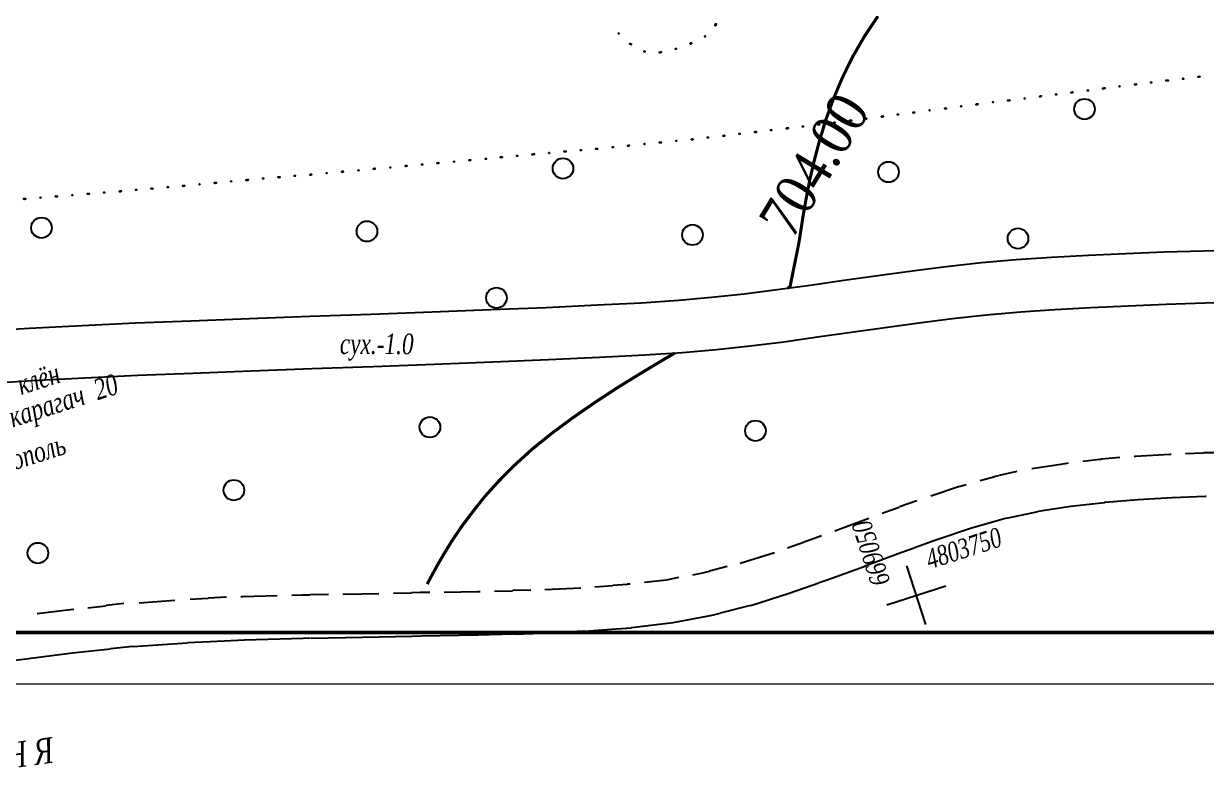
# Model space of a CAD drawing. Header units: millimetres. Extents: x 1353783 to 6492029790, y -7276956 to -512500.
# Drawn here: x 9990400 to 10001890, y -2865879 to -2858513 of the extents above; entities that cross this region are included whole.
import ezdxf

# ---------------------------------------------------------------- set-up
doc = ezdxf.new("R2010")
doc.units = ezdxf.units.MM
doc.linetypes.add('CONTI', pattern=[0])
doc.layers.get('0').update_dxf_attribs({"lineweight": 5})
doc.layers.get('Defpoints').update_dxf_attribs({"color": 255})
for name, color, linetype in [('GOR_BUNKNOWN', 212, 'CONTI'), ('NAD_MГИДРОГР', 94, 'CONTI'), ('NAD_MРАСТЕНИ', 94, 'CONTI'), ('NAD_MРЕЛЬЕФ', 7, 'CONTI'), ('SETKR', 7, 'CONTI'), ('SIT_LГИДРОГР', 84, 'CONTI'), ('SIT_LДОРОГИ', 250, 'CONTI'), ('SIT_LРЕЛЬЕФ', 7, 'CONTI'), ('ZAPSKРАСТЕНИ', 94, 'CONTI'), ('РЕЛЬЕФ', 7, 'CONTI')]:
    doc.layers.add(name, color=color, linetype=linetype)
doc.layers.add('штамп', color=7, linetype='Continuous', lineweight=50)
doc.styles.add('SHRFT', font='', dxfattribs={"width": 0.75})
doc.styles.add('tandem1', font='', dxfattribs={"width": 0.9})
doc.styles.get('SHRFT').set_extended_font_data('Times New Roman Cyr', italic=True)
doc.styles.get('tandem1').set_extended_font_data('Times New Roman')

# ---------------------------------------------------------------- blocks, each defined once
blk = doc.blocks.new('BL_333')
at = {"color": 0}
for p, q in [((0, -3), (0, 3)), ((-3, 0), (3, 0))]:
    blk.add_line(p, q, dxfattribs=at)
blk = doc.blocks.new('BL_2004')
at = {"color": 0}
blk.add_circle((0, 0), 1, dxfattribs=at)
blk = doc.blocks.new('оо')
at = {"layer": 'GOR_BUNKNOWN', "color": 9, "true_color": 0xc7c8ca, "const_width": 0.15}
for points in [[(222866.987, -3431892.615), (222867.133, -3431892.582), (222868.163, -3431890.742), (222868.453, -3431890.172), (222868.783, -3431889.512), (222869.173, -3431888.772), (222869.603, -3431887.982), (222870.103, -3431887.142), (222870.653, -3431886.282), (222871.253, -3431885.412), (222871.923, -3431884.542), (222872.653, -3431883.692), (222873.443, -3431882.872), (222874.303, -3431882.092), (222875.223, -3431881.362)], [(222845.933, -3431900.952), (222846.283, -3431900.612), (222846.703, -3431900.212), (222847.193, -3431899.772), (222847.753, -3431899.292), (222848.393, -3431898.792), (222849.113, -3431898.282), (222849.903, -3431897.752), (222850.783, -3431897.242), (222851.753, -3431896.742), (222852.803, -3431896.262), (222853.943, -3431895.822), (222855.153, -3431895.412), (222856.403, -3431895.032), (222857.673, -3431894.682), (222858.933, -3431894.372), (222860.163, -3431894.082), (222860.824, -3431893.936)]]:
    blk.add_lwpolyline(points, dxfattribs=at)
at = {"layer": 'SIT_LГИДРОГР', "color": 9, "true_color": 0xc7c8ca}
for p, q in [((222828.813, -3431882.552), (222831.333, -3431883.202)), ((222831.333, -3431883.202), (222833.823, -3431883.862)), ((222833.823, -3431883.862), (222836.323, -3431884.532)), ((222836.323, -3431884.532), (222838.913, -3431885.252)), ((222828.193, -3431885.022), (222830.693, -3431885.662)), ((222838.913, -3431885.252), (222841.663, -3431886.012)), ((222830.693, -3431885.662), (222833.173, -3431886.322)), ((222841.663, -3431886.012), (222844.493, -3431886.812)), ((222833.173, -3431886.322), (222835.653, -3431886.982)), ((222835.653, -3431886.982), (222838.233, -3431887.702)), ((222844.493, -3431886.812), (222847.363, -3431887.622)), ((222838.233, -3431887.702), (222840.973, -3431888.462)), ((222847.363, -3431887.622), (222850.213, -3431888.422)), ((222840.973, -3431888.462), (222843.803, -3431889.262)), ((222850.213, -3431888.422), (222852.953, -3431889.192)), ((222843.803, -3431889.262), (222846.673, -3431890.072)), ((222852.953, -3431889.192), (222855.553, -3431889.912)), ((222846.673, -3431890.072), (222849.523, -3431890.872)), ((222855.553, -3431889.912), (222857.943, -3431890.552)), ((222857.943, -3431890.552), (222860.033, -3431891.112)), ((222849.523, -3431890.872), (222852.273, -3431891.642)), ((222860.033, -3431891.112), (222861.783, -3431891.552)), ((222852.273, -3431891.642), (222854.883, -3431892.362)), ((222861.783, -3431891.552), (222863.343, -3431891.902)), ((222854.883, -3431892.362), (222857.283, -3431893.012)), ((222863.343, -3431891.902), (222864.913, -3431892.222)), ((222864.913, -3431892.222), (222866.493, -3431892.522)), ((222866.493, -3431892.522), (222868.093, -3431892.802)), ((222868.093, -3431892.802), (222869.723, -3431893.082)), ((222857.283, -3431893.012), (222859.403, -3431893.572)), ((222869.723, -3431893.082), (222871.363, -3431893.362)), ((222871.363, -3431893.362), (222873.013, -3431893.652)), ((222859.403, -3431893.572), (222861.193, -3431894.022)), ((222861.193, -3431894.022), (222862.793, -3431894.392)), ((222873.013, -3431893.652), (222874.663, -3431893.962)), ((222874.663, -3431893.962), (222876.343, -3431894.302)), ((222862.793, -3431894.392), (222864.413, -3431894.722)), ((222876.343, -3431894.302), (222877.993, -3431894.682)), ((222877.993, -3431894.682), (222879.663, -3431895.092)), ((222864.413, -3431894.722), (222866.033, -3431895.032)), ((222866.033, -3431895.032), (222867.663, -3431895.312)), ((222879.663, -3431895.092), (222881.403, -3431895.542)), ((222867.663, -3431895.312), (222869.293, -3431895.592)), ((222869.293, -3431895.592), (222870.923, -3431895.872)), ((222881.403, -3431895.542), (222883.153, -3431896.032)), ((222870.923, -3431895.872), (222872.553, -3431896.162)), ((222872.553, -3431896.162), (222874.173, -3431896.462)), ((222883.153, -3431896.032), (222884.963, -3431896.522)), ((222874.173, -3431896.462), (222875.793, -3431896.792)), ((222875.793, -3431896.792), (222877.413, -3431897.162)), ((222884.963, -3431896.522), (222886.793, -3431897.052)), ((222877.413, -3431897.162), (222879.043, -3431897.562)), ((222879.043, -3431897.562), (222880.743, -3431898.002)), ((222886.793, -3431897.052), (222888.623, -3431897.582)), ((222880.743, -3431898.002), (222882.483, -3431898.482)), ((222882.483, -3431898.482), (222884.273, -3431898.972)), ((222884.273, -3431898.972), (222886.083, -3431899.492)), ((222886.083, -3431899.492), (222887.903, -3431900.022))]:
    blk.add_line(p, q, dxfattribs=at)
at = {"layer": 'SIT_LДОРОГИ', "color": 9, "true_color": 0xc7c8ca}
for p, q in [((222827.453, -3431896.522), (222828.913, -3431896.802)), ((222828.913, -3431896.802), (222829.213, -3431896.862)), ((222829.893, -3431897.002), (222830.753, -3431897.182)), ((222831.623, -3431897.352), (222830.763, -3431897.172)), ((222832.333, -3431897.532), (222834.033, -3431897.942)), ((222834.743, -3431898.122), (222835.593, -3431898.352)), ((222825.513, -3431898.302), (222828.503, -3431898.862)), ((222836.463, -3431898.582), (222835.613, -3431898.352)), ((222828.503, -3431898.862), (222830.323, -3431899.242)), ((222830.333, -3431899.232), (222831.393, -3431899.452)), ((222837.133, -3431898.762), (222837.223, -3431898.792)), ((222837.223, -3431898.792), (222838.833, -3431899.252)), ((222831.393, -3431899.472), (222833.983, -3431900.102)), ((222839.503, -3431899.452), (222839.993, -3431899.592)), ((222839.993, -3431899.592), (222840.353, -3431899.702)), ((222841.213, -3431899.962), (222840.363, -3431899.712)), ((222833.983, -3431900.092), (222835.043, -3431900.382)), ((222835.063, -3431900.382), (222836.663, -3431900.812)), ((222841.883, -3431900.162), (222842.763, -3431900.422)), ((222842.763, -3431900.432), (222843.563, -3431900.672)), ((222836.663, -3431900.822), (222839.393, -3431901.612)), ((222844.233, -3431900.872), (222845.073, -3431901.122)), ((222839.393, -3431901.612), (222839.743, -3431901.712)), ((222845.493, -3431901.242), (222845.073, -3431901.122)), ((222845.933, -3431901.372), (222845.493, -3431901.242)), ((222846.603, -3431901.572), (222848.143, -3431902.042)), ((222839.763, -3431901.722), (222842.163, -3431902.442)), ((222848.143, -3431902.042), (222848.273, -3431902.082)), ((222842.153, -3431902.442), (222844.463, -3431903.142)), ((222848.943, -3431902.272), (222849.783, -3431902.522)), ((222850.643, -3431902.772), (222849.803, -3431902.522)), ((222844.473, -3431903.132), (222844.893, -3431903.262)), ((222844.893, -3431903.252), (222847.543, -3431904.052)), ((222851.293, -3431902.952), (222852.993, -3431903.402)), ((222853.643, -3431903.572), (222854.493, -3431903.772)), ((222855.173, -3431903.942), (222854.503, -3431903.782)), ((222847.543, -3431904.062), (222849.193, -3431904.542)), ((222855.323, -3431903.962), (222855.183, -3431903.932)), ((222856.013, -3431904.092), (222857.073, -3431904.302)), ((222857.073, -3431904.302), (222857.673, -3431904.372)), ((222858.363, -3431904.462), (222858.843, -3431904.522)), ((222866.323, -3431904.512), (222867.333, -3431904.462)), ((222868.033, -3431904.432), (222868.223, -3431904.422)), ((222868.223, -3431904.422), (222868.913, -3431904.402)), ((222869.813, -3431904.362), (222868.933, -3431904.392)), ((222870.533, -3431904.342), (222871.963, -3431904.322)), ((222871.963, -3431904.332), (222872.343, -3431904.342)), ((222873.043, -3431904.372), (222873.793, -3431904.402)), ((222873.793, -3431904.392), (222873.983, -3431904.412)), ((222874.873, -3431904.502), (222874.003, -3431904.422)), ((222849.213, -3431904.552), (222850.093, -3431904.812)), ((222850.103, -3431904.802), (222852.513, -3431905.452)), ((222858.843, -3431904.522), (222859.183, -3431904.542)), ((222860.063, -3431904.592), (222859.183, -3431904.542)), ((222860.713, -3431904.632), (222862.473, -3431904.642)), ((222863.133, -3431904.622), (222864.013, -3431904.602)), ((222864.423, -3431904.592), (222864.033, -3431904.602)), ((222864.883, -3431904.572), (222864.423, -3431904.592)), ((222865.583, -3431904.542), (222866.313, -3431904.512)), ((222875.623, -3431904.582), (222877.233, -3431904.842)), ((222877.233, -3431904.842), (222877.393, -3431904.872)), ((222878.083, -3431905.002), (222878.903, -3431905.162)), ((222852.513, -3431905.462), (222854.003, -3431905.822)), ((222878.903, -3431905.162), (222878.973, -3431905.182)), ((222879.843, -3431905.382), (222878.983, -3431905.182)), ((222880.523, -3431905.542), (222880.573, -3431905.552)), ((222880.573, -3431905.552), (222882.223, -3431905.972)), ((222854.013, -3431905.832), (222854.723, -3431906.002)), ((222854.733, -3431905.992), (222856.743, -3431906.382)), ((222882.233, -3431905.972), (222882.273, -3431905.982)), ((222882.943, -3431906.172), (222883.783, -3431906.412)), ((222856.743, -3431906.382), (222858.653, -3431906.622)), ((222858.653, -3431906.622), (222859.053, -3431906.642)), ((222859.063, -3431906.642), (222860.593, -3431906.732)), ((222860.583, -3431906.742), (222862.543, -3431906.742)), ((222862.543, -3431906.752), (222864.063, -3431906.712)), ((222864.083, -3431906.702), (222864.493, -3431906.692)), ((222864.493, -3431906.692), (222866.413, -3431906.622)), ((222866.413, -3431906.612), (222868.313, -3431906.522)), ((222868.313, -3431906.532), (222868.993, -3431906.502)), ((222869.013, -3431906.492), (222870.163, -3431906.452)), ((222870.163, -3431906.452), (222871.943, -3431906.432)), ((222871.943, -3431906.432), (222873.653, -3431906.492)), ((222873.653, -3431906.492), (222873.773, -3431906.502)), ((222873.793, -3431906.512), (222875.273, -3431906.662)), ((222875.273, -3431906.652), (222876.863, -3431906.912)), ((222883.873, -3431906.432), (222883.803, -3431906.412)), ((222884.663, -3431906.692), (222883.873, -3431906.442)), ((222876.863, -3431906.912), (222878.463, -3431907.232)), ((222878.463, -3431907.222), (222878.493, -3431907.232)), ((222878.513, -3431907.232), (222880.073, -3431907.592)), ((222880.073, -3431907.592), (222881.673, -3431908.002)), ((222881.673, -3431908.002), (222883.213, -3431908.442)), ((222883.233, -3431908.442), (222883.273, -3431908.452))]:
    blk.add_line(p, q, dxfattribs=at)
at = {"layer": 'SIT_LРЕЛЬЕФ', "color": 9, "true_color": 0xc7c8ca}
for centre in [(222833.023, -3431877.142), (222833.063, -3431877.152), (222833.793, -3431877.322), (222834.523, -3431877.492), (222834.573, -3431877.512), (222835.303, -3431877.682), (222836.033, -3431877.852), (222836.083, -3431877.862), (222836.813, -3431878.032), (222837.553, -3431878.212), (222837.603, -3431878.222), (222838.333, -3431878.382), (222839.063, -3431878.552), (222839.113, -3431878.572), (222862.973, -3431878.312), (222839.843, -3431878.732), (222840.573, -3431878.902), (222840.623, -3431878.912), (222841.353, -3431879.072), (222863.353, -3431878.962), (222863.383, -3431879.002), (222842.073, -3431879.232), (222842.123, -3431879.242), (222842.853, -3431879.402), (222843.583, -3431879.572), (222843.643, -3431879.582), (222844.373, -3431879.742), (222863.903, -3431879.532), (222864.593, -3431879.802), (222864.643, -3431879.802), (222866.923, -3431879.732), (222867.573, -3431879.372), (222867.603, -3431879.332), (222845.103, -3431879.912), (222845.153, -3431879.932), (222845.883, -3431880.092), (222846.613, -3431880.272), (222846.663, -3431880.272), (222865.393, -3431879.872), (222866.143, -3431879.852), (222866.183, -3431879.842), (222847.393, -3431880.442), (222848.123, -3431880.602), (222848.173, -3431880.612), (222848.903, -3431880.782), (222849.633, -3431880.942), (222849.693, -3431880.952), (222850.423, -3431881.122), (222851.153, -3431881.282), (222851.203, -3431881.292), (222851.933, -3431881.462), (222852.663, -3431881.622), (222852.723, -3431881.632), (222853.453, -3431881.802), (222854.183, -3431881.962), (222854.233, -3431881.972), (222854.963, -3431882.142), (222855.683, -3431882.292), (222855.733, -3431882.302), (222856.463, -3431882.472), (222857.193, -3431882.632), (222857.253, -3431882.642), (222857.983, -3431882.812), (222858.713, -3431882.972), (222858.763, -3431882.982), (222859.493, -3431883.152), (222860.223, -3431883.322), (222860.273, -3431883.332), (222861.013, -3431883.492), (222861.743, -3431883.652), (222861.783, -3431883.652), (222862.523, -3431883.812), (222863.253, -3431883.972), (222863.303, -3431883.982), (222864.043, -3431884.142), (222864.773, -3431884.302), (222864.823, -3431884.312), (222865.553, -3431884.452), (222866.293, -3431884.602), (222866.343, -3431884.612), (222867.073, -3431884.752), (222867.813, -3431884.902), (222867.863, -3431884.912), (222868.593, -3431885.052), (222869.333, -3431885.202), (222869.383, -3431885.212), (222870.113, -3431885.352), (222870.853, -3431885.492), (222870.903, -3431885.502), (222871.633, -3431885.642), (222872.373, -3431885.782), (222872.433, -3431885.792), (222873.163, -3431885.932), (222873.903, -3431886.072), (222873.953, -3431886.082), (222874.683, -3431886.212), (222875.423, -3431886.352), (222875.473, -3431886.362), (222876.213, -3431886.492), (222876.953, -3431886.632), (222876.993, -3431886.642), (222877.733, -3431886.772), (222878.473, -3431886.912), (222878.523, -3431886.922), (222879.263, -3431887.052), (222879.993, -3431887.202), (222880.053, -3431887.212), (222880.783, -3431887.352), (222881.523, -3431887.492), (222881.573, -3431887.492), (222882.303, -3431887.632), (222883.043, -3431887.772), (222883.093, -3431887.782), (222883.823, -3431887.922), (222884.563, -3431888.062), (222884.623, -3431888.062), (222885.353, -3431888.202), (222886.093, -3431888.342), (222886.143, -3431888.352), (222886.873, -3431888.492), (222887.613, -3431888.632), (222887.673, -3431888.652), (222888.403, -3431888.792), (222889.143, -3431888.932), (222889.193, -3431888.942)]:
    blk.add_circle(centre, 0.02, dxfattribs=at)
at = {"layer": 'SETKR', "color": 9, "true_color": 0xc7c8ca, "xscale": 0.5000000000000001, "yscale": 0.5000000000000001, "zscale": 0.5000000000000001}
blk.add_blockref('BL_333', (222868.393, -3431908.732), dxfattribs=at)
at = {"layer": 'ZAPSKРАСТЕНИ', "color": 9, "true_color": 0xc7c8ca, "xscale": 0.5000000000000001, "yscale": 0.5000000000000001, "zscale": 0.5000000000000001}
for p in [(222833.393, -3431878.732), (222848.393, -3431883.732), (222858.393, -3431883.732), (222853.393, -3431888.732), (222863.393, -3431888.732), (222873.393, -3431888.732), (222883.393, -3431888.732), (222828.393, -3431893.732), (222838.393, -3431893.732), (222848.393, -3431893.732), (222878.393, -3431893.732), (222863.393, -3431898.732)]:
    blk.add_blockref('BL_2004', p, dxfattribs=at)
at = {"layer": 'NAD_MГИДРОГР', "color": 9, "true_color": 0xc7c8ca, "style": 'SHRFT', "width": 0.75}
blk.add_text('сух.-1.0', height=1, rotation=342, dxfattribs=at).set_placement((222845.313, -3431889.002))
at = {"layer": 'NAD_MРАСТЕНИ', "color": 9, "true_color": 0xc7c8ca, "style": 'SHRFT', "width": 0.75}
for s, p in [('клён', (222829.963, -3431886.172)), ('карагач  20', (222829.093, -3431887.552)), ('тополь', (222827.723, -3431889.552))]:
    blk.add_text(s, height=1, dxfattribs=at).set_placement(p)
at = {"layer": 'NAD_MРЕЛЬЕФ', "color": 9, "true_color": 0xc7c8ca, "style": 'SHRFT', "width": 0.75}
blk.add_text('П А Ш Н Я', height=1.25, rotation=349.99999, dxfattribs=at).set_placement((222819.413, -3431902.502))
at = {"layer": 'РЕЛЬЕФ', "color": 9, "true_color": 0xc7c8ca, "style": 'SHRFT', "width": 0.75}
blk.add_text('669050', height=0.95, rotation=90, dxfattribs=at).set_placement((222867.393, -3431907.732))
blk.add_text('4803750', height=0.95, dxfattribs=at).set_placement((222869.393, -3431907.732))

msp = doc.modelspace()

# ---------------------------------------------------------------- linework, layer by layer
at = {"layer": 'штамп', "linetype": 'Continuous', "lineweight": 18}
msp.add_lwpolyline([(10055462, -2780831), (9936562, -2780831), (9936562, -2864931), (10055462, -2864931)], close=True, dxfattribs=at)
at = {"layer": 'штамп', "linetype": 'Continuous', "lineweight": 50}
msp.add_lwpolyline([(9938562, -2781331), (10054962, -2781331), (10054962, -2864431), (9938562, -2864431)], close=True, dxfattribs=at)

# ---------------------------------------------------------------- block references
at = {"layer": 'РЕЛЬЕФ', "color": 240, "lineweight": 30, "true_color": 0xed1f24, "xscale": 200.0000000000001, "yscale": 200.0000000000001, "zscale": 200.0000000000001, "rotation": 17.80578495452471}
msp.add_blockref('оо', (-242329121, 637008728), dxfattribs=at)

# ---------------------------------------------------------------- texts
at = {"layer": 'Defpoints', "color": 252, "true_color": 0x939598, "insert": (9998083, -2859889, 1), "char_height": 396, "attachment_point": 5, "rotation": 58.7366, "style": 'tandem1'}
msp.add_mtext('704.00', dxfattribs=at)

doc.saveas('drawing.dxf')
